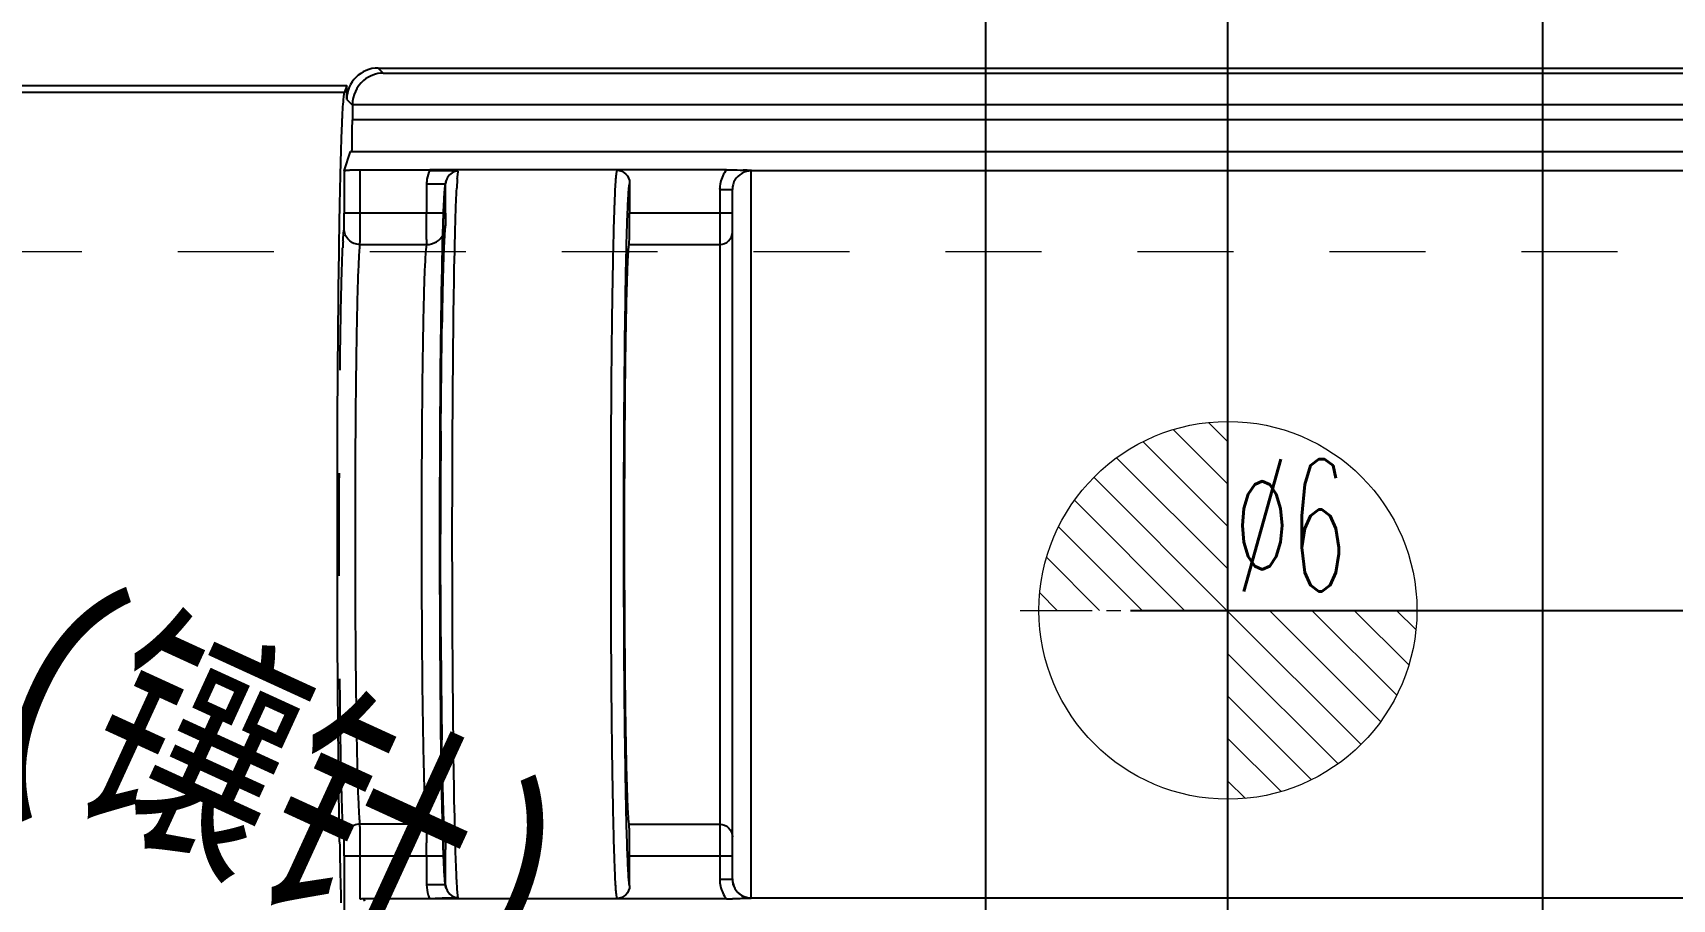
# Model space of a CAD drawing. Header units: millimetres. Extents: x 564 to 2602, y -1989 to 1042.
# Drawn here: x 840.83 to 866.86, y -668.39 to -654.63 of the extents above; entities that cross this region are included whole.
import ezdxf
from ezdxf.enums import TextEntityAlignment as Align

# ---------------------------------------------------------------- set-up
doc = ezdxf.new("R2010")
doc.units = ezdxf.units.MM
doc.header["$LTSCALE"] = 16.335
doc.header["$PDMODE"] = 3
doc.header["$PDSIZE"] = 0.3125
doc.linetypes.add('CENTER', pattern=[0.6, 0.375, -0.075, 0.075, -0.075])
doc.linetypes.add('HIDDEN', pattern=[0.2, 0.1, -0.1])
doc.layers.get('0').update_dxf_attribs({"linetype": 'CONTINUOUS'})
doc.layers.get('Defpoints').update_dxf_attribs({"linetype": 'CONTINUOUS'})
for name, color, linetype, lineweight in [('cool', 153, 'HIDDEN', 9), ('dim', 82, 'CONTINUOUS', 9), ('epin', 13, 'CONTINUOUS', 9)]:
    doc.layers.add(name, color=color, linetype=linetype, lineweight=lineweight)
doc.layers.add('DEFAULT_2', color=8, linetype='HIDDEN')
doc.styles.get("Standard").update_dxf_attribs({"font": 'txt', "width": 0.8})
doc.styles.add('TXT05', font='txt.shx', dxfattribs={"width": 0.5, "bigfont": 'gbcbig.shx'})
doc.dimstyles.get("Standard").update_dxf_attribs({"dimtxt": 0.15625, "dimasz": 0.1875, "dimexe": 0.125, "dimexo": 0.0625, "dimtad": 0, "dimtih": 1, "dimtoh": 1, "dimdsep": 46, "dimtxsty": 'Standard', "dimcen": 0.09, "dimadec": 0, "dimazin": 0, "dimtp": 0.01, "dimtm": 0.01, "dimtfac": 1, "dimtofl": 0, "dimtmove": 0, "dimatfit": 3, "dimfxl": 0, "dimtolj": 1, "dimarcsym": 0})

# ---------------------------------------------------------------- blocks, each defined once
blk = doc.blocks.new('epin_ejp_6')
at = {"layer": 'epin'}
h = blk.add_hatch(dxfattribs=at)
h.set_pattern_fill('_ANSI31', color=123, scale=0.15, angle=90, style=0)
h.set_pattern_definition([(135, (-859.8076, 663.80536), (-0.3367596, -0.3367596), [])])
h.paths.add_polyline_path([(0, 3, 0.414214), (-3, 0), (0, 0)])
h.paths.add_polyline_path([(3, 0), (0, 0), (0, -3, 0.414214)])
at = {"layer": 'epin', "color": 1, "linetype": 'CENTER', "ltscale": 0.186593}
for p, q in [((0, -3.3), (0, 3.3)), ((-3.3, 0), (3.3, 0))]:
    blk.add_line(p, q, dxfattribs=at)
at = {"layer": 'epin'}
blk.add_circle((0, 0), 3, dxfattribs=at)
at = {"layer": 'epin', "color": 6, "style": 'TXT05', "width": 0.5}
blk.add_text('%%c6', height=2.1, dxfattribs=at).set_placement((0.995, 1.35), align=Align.MIDDLE)
blk = doc.blocks.new('*D155')
at = {"color": 6, "linetype": 'Continuous', "lineweight": -2}
blk.add_line((848.917, -668.92), (851.644, -670.171), dxfattribs=at)
at = {"color": 6}
blk.add_solid([(851.852, -669.716), (851.435, -670.625), (854.371, -671.421)], dxfattribs=at)
at = {"layer": 'Defpoints', "color": 0}
for p in [(854.371, -671.421), (857.552, -672.88)]:
    blk.add_point(p, dxfattribs=at)
at = {"color": 4, "insert": (840.178, -664.914), "char_height": 3, "attachment_point": 5, "rotation": 335.3673}
blk.add_mtext('\\A1;∅3.50(镶针)', dxfattribs=at)
blk = doc.blocks.new('*D188')
at = {"layer": 'Defpoints', "color": 0}
for p in [(858.262, -663.805), (994.221, -663.805), (827.808, -740.305)]:
    blk.add_point(p, dxfattribs=at)
at = {"layer": 'dim', "color": 6, "linetype": 'Continuous', "lineweight": -2}
blk.add_line((858.262, -663.805), (994.221, -663.805), dxfattribs=at)
at = {"layer": 'dim', "color": 4, "insert": (998.054, -663.805), "char_height": 2.5, "attachment_point": 5}
blk.add_mtext('\\A1;76.50', dxfattribs=at)
blk = doc.blocks.new('*D189')
at = {"layer": 'Defpoints', "color": 0}
for p in [(857.808, -644.805), (994.221, -644.805), (827.808, -740.305)]:
    blk.add_point(p, dxfattribs=at)
at = {"layer": 'dim', "color": 6, "linetype": 'Continuous', "lineweight": -2}
blk.add_line((857.808, -644.805), (994.221, -644.805), dxfattribs=at)
at = {"layer": 'dim', "color": 4, "insert": (998.054, -644.805), "char_height": 2.5, "attachment_point": 5}
blk.add_mtext('\\A1;95.50', dxfattribs=at)
blk = doc.blocks.new('*D190')
at = {"layer": 'Defpoints', "color": 0}
for p in [(962.551, -639.805), (994.375, -639.805), (827.808, -740.305)]:
    blk.add_point(p, dxfattribs=at)
at = {"layer": 'dim', "color": 6, "linetype": 'Continuous', "lineweight": -2}
blk.add_line((962.551, -639.805), (994.375, -639.805), dxfattribs=at)
at = {"layer": 'dim', "color": 4, "insert": (998.542, -639.805), "char_height": 2.5, "attachment_point": 5}
blk.add_mtext('\\A1;100.50', dxfattribs=at)
blk = doc.blocks.new('*D193')
at = {"layer": 'Defpoints', "color": 0}
for p in [(848.319, -609.288), (855.962, -671.724), (827.808, -740.305)]:
    blk.add_point(p, dxfattribs=at)
at = {"layer": 'dim', "color": 6, "linetype": 'Continuous', "lineweight": -2}
for p, q in [((848.319, -613.288), (848.319, -609.288)), ((855.962, -617.288), (848.319, -613.288)), ((855.962, -671.724), (855.962, -617.288))]:
    blk.add_line(p, q, dxfattribs=at)
at = {"layer": 'dim', "color": 4, "insert": (848.319, -605.621), "char_height": 2.5, "attachment_point": 5, "rotation": 90}
blk.add_mtext('\\A1;28.15', dxfattribs=at)
blk = doc.blocks.new('*D194')
at = {"layer": 'Defpoints', "color": 0}
for p in [(859.808, -609.288), (859.808, -718.405), (827.808, -740.305)]:
    blk.add_point(p, dxfattribs=at)
at = {"layer": 'dim', "color": 6, "linetype": 'Continuous', "lineweight": -2}
blk.add_line((859.808, -718.405), (859.808, -609.288), dxfattribs=at)
at = {"layer": 'dim', "color": 4, "insert": (859.808, -605.621), "char_height": 2.5, "attachment_point": 5, "rotation": 90}
blk.add_mtext('\\A1;32.00', dxfattribs=at)
blk = doc.blocks.new('*D195')
at = {"layer": 'Defpoints', "color": 0}
for p in [(854.902, -609.288), (857.808, -640.405), (827.808, -740.305)]:
    blk.add_point(p, dxfattribs=at)
at = {"layer": 'dim', "color": 6, "linetype": 'Continuous', "lineweight": -2}
for p, q in [((854.902, -613.288), (854.902, -609.288)), ((857.808, -617.288), (854.902, -613.288)), ((857.808, -640.405), (857.808, -617.288))]:
    blk.add_line(p, q, dxfattribs=at)
at = {"layer": 'dim', "color": 4, "insert": (854.902, -605.788), "char_height": 2.5, "attachment_point": 5, "rotation": 90}
blk.add_mtext('\\A1;30.00', dxfattribs=at)
blk = doc.blocks.new('*D196')
at = {"layer": 'Defpoints', "color": 0}
for p in [(864.808, -609.288), (864.808, -676.405), (827.808, -740.305)]:
    blk.add_point(p, dxfattribs=at)
at = {"layer": 'dim', "color": 6, "linetype": 'Continuous', "lineweight": -2}
blk.add_line((864.808, -676.405), (864.808, -609.288), dxfattribs=at)
at = {"layer": 'dim', "color": 4, "insert": (864.808, -605.621), "char_height": 2.5, "attachment_point": 5, "rotation": 90}
blk.add_mtext('\\A1;37.00', dxfattribs=at)
blk = doc.blocks.new('*D197')
at = {"layer": 'Defpoints', "color": 0}
for p in [(878.083, -609.288), (878.083, -681.703), (827.808, -740.305)]:
    blk.add_point(p, dxfattribs=at)
at = {"layer": 'dim', "color": 6, "linetype": 'Continuous', "lineweight": -2}
blk.add_line((878.083, -681.703), (878.083, -609.288), dxfattribs=at)
at = {"layer": 'dim', "color": 4, "insert": (878.083, -605.455), "char_height": 2.5, "attachment_point": 5, "rotation": 90}
blk.add_mtext('\\A1;50.28', dxfattribs=at)
blk = doc.blocks.new('*D198')
at = {"layer": 'Defpoints', "color": 0}
for p in [(890.808, -609.288), (890.808, -732.405), (827.808, -740.305)]:
    blk.add_point(p, dxfattribs=at)
at = {"layer": 'dim', "color": 6, "linetype": 'Continuous', "lineweight": -2}
blk.add_line((890.808, -732.405), (890.808, -609.288), dxfattribs=at)
at = {"layer": 'dim', "color": 4, "insert": (890.808, -605.621), "char_height": 2.5, "attachment_point": 5, "rotation": 90}
blk.add_mtext('\\A1;63.00', dxfattribs=at)
blk = doc.blocks.new('*D199')
at = {"layer": 'Defpoints', "color": 0}
for p in [(923.808, -609.288), (923.808, -732.405), (827.808, -740.305)]:
    blk.add_point(p, dxfattribs=at)
at = {"layer": 'dim', "color": 6, "linetype": 'Continuous', "lineweight": -2}
blk.add_line((923.808, -732.405), (923.808, -609.288), dxfattribs=at)
at = {"layer": 'dim', "color": 4, "insert": (923.808, -605.621), "char_height": 2.5, "attachment_point": 5, "rotation": 90}
blk.add_mtext('\\A1;96.00', dxfattribs=at)
blk = doc.blocks.new('*D200')
at = {"layer": 'Defpoints', "color": 0}
for p in [(951.808, -609.288), (951.808, -734.405), (827.808, -740.305)]:
    blk.add_point(p, dxfattribs=at)
at = {"layer": 'dim', "color": 6, "linetype": 'Continuous', "lineweight": -2}
blk.add_line((951.808, -734.405), (951.808, -609.288), dxfattribs=at)
at = {"layer": 'dim', "color": 4, "insert": (951.808, -604.955), "char_height": 2.5, "attachment_point": 5, "rotation": 90}
blk.add_mtext('\\A1;124.00', dxfattribs=at)
blk = doc.blocks.new('*D201')
at = {"layer": 'Defpoints', "color": 0}
for p in [(930.348, -609.288), (925.808, -659.405), (827.808, -740.305)]:
    blk.add_point(p, dxfattribs=at)
at = {"layer": 'dim', "color": 6, "linetype": 'Continuous', "lineweight": -2}
for p, q in [((930.348, -613.288), (930.348, -609.288)), ((925.808, -617.288), (930.348, -613.288)), ((925.808, -659.405), (925.808, -617.288))]:
    blk.add_line(p, q, dxfattribs=at)
at = {"layer": 'dim', "color": 4, "insert": (930.348, -605.621), "char_height": 2.5, "attachment_point": 5, "rotation": 90}
blk.add_mtext('\\A1;98.00', dxfattribs=at)
blk = doc.blocks.new('*D202')
at = {"layer": 'Defpoints', "color": 0}
for p in [(896.808, -609.288), (896.808, -659.405), (827.808, -740.305)]:
    blk.add_point(p, dxfattribs=at)
at = {"layer": 'dim', "color": 6, "linetype": 'Continuous', "lineweight": -2}
blk.add_line((896.808, -659.405), (896.808, -609.288), dxfattribs=at)
at = {"layer": 'dim', "color": 4, "insert": (896.808, -605.621), "char_height": 2.5, "attachment_point": 5, "rotation": 90}
blk.add_mtext('\\A1;69.00', dxfattribs=at)
blk = doc.blocks.new('*D203')
at = {"layer": 'Defpoints', "color": 0}
for p in [(960.808, -609.288), (960.808, -635.997), (827.808, -740.305)]:
    blk.add_point(p, dxfattribs=at)
at = {"layer": 'dim', "color": 6, "linetype": 'Continuous', "lineweight": -2}
blk.add_line((960.808, -635.997), (960.808, -609.288), dxfattribs=at)
at = {"layer": 'dim', "color": 4, "insert": (960.808, -604.955), "char_height": 2.5, "attachment_point": 5, "rotation": 90}
blk.add_mtext('\\A1;133.00', dxfattribs=at)

msp = doc.modelspace()

# ---------------------------------------------------------------- linework, layer by layer
at = {"color": 7, "linetype": 'Continuous'}
for p, q in [((846.319, -655.192), (846.398, -655.271)), ((846.319, -655.192), (870.129, -655.192)), ((846.398, -655.271), (870.05, -655.271)), ((809.796, -655.468), (845.819, -655.468)), ((830.014, -655.574), (845.784, -655.574)), ((845.819, -655.468), (845.784, -655.574)), ((845.819, -655.692), (845.819, -655.468)), ((845.819, -655.692), (845.907, -655.779)), ((845.907, -655.771), (870.55, -655.771)), ((845.907, -655.779), (845.907, -656.016)), ((869.82, -656.016), (845.907, -656.016)), ((845.779, -656.822), (845.88, -656.519)), ((845.88, -656.519), (868.779, -656.519)), ((845.779, -656.822), (845.779, -657.495)), ((846.03, -656.809), (847.135, -656.809)), ((846.031, -657.495), (846.031, -656.809)), ((847.287, -656.809), (847.135, -656.809)), ((847.594, -656.809), (847.287, -656.809)), ((851.848, -656.809), (847.594, -656.809)), ((852.241, -668.378), (852.241, -656.825)), ((868.677, -656.825), (852.241, -656.825)), ((847.086, -657.031), (847.086, -657.495)), ((847.086, -657.031), (847.387, -657.031)), ((847.394, -656.979), (847.387, -657.031)), ((850.309, -657.018), (850.309, -657.495)), ((851.739, -657.121), (851.739, -668.075)), ((851.739, -657.121), (851.94, -657.121)), ((851.94, -668.075), (851.94, -657.126)), ((847.355, -657.495), (845.779, -657.495)), ((851.94, -657.495), (850.309, -657.495)), ((846.027, -657.995), (847.083, -657.995)), ((850.301, -657.995), (851.739, -657.995)), ((845.705, -667.484), (845.701, -667.208)), ((847.083, -667.201), (846.027, -667.201)), ((850.301, -667.201), (851.739, -667.201)), ((845.779, -667.702), (845.779, -668.677)), ((845.779, -667.702), (847.355, -667.702)), ((846.031, -668.393), (846.031, -667.702)), ((847.086, -667.702), (847.086, -668.166)), ((850.309, -668.179), (850.309, -667.702)), ((850.309, -667.702), (851.94, -667.702)), ((851.739, -668.075), (851.94, -668.075)), ((847.387, -668.166), (847.086, -668.166)), ((847.387, -668.166), (847.394, -668.218)), ((852.241, -668.372), (868.677, -668.372)), ((847.394, -668.388), (846.085, -668.388)), ((851.847, -668.388), (847.594, -668.388))]:
    msp.add_line(p, q, dxfattribs=at)
for centre, radius, start, end in [((847.353, -660.06), 3.241, 85.8194, 87.4029), ((851.543, -672.84), 16.037, 87.5036, 87.9649), ((855.261, -657.51), 7.708, 176.3628, 176.9395), ((852.382, -657.327), 4.823, 175.551, 176.3591), ((852.244, -657.122), 0.506, 167.2486, 179.9774), ((795.317, -657.503), 50.714, 359.741, 0.0085), ((779.809, -657.496), 67.277, 359.79907, 0.00076), ((881.065, -658.784), 33.735, 177.7749, 178.4051), ((855.874, -658.506), 10.131, 176.8305, 177.3995), ((815.478, -657.623), 31.607, 359.474, 359.8021), ((917.368, -659.774), 70.051, 178.42209, 178.85194), ((909.849, -665.602), 62.53, 181.1299, 181.60805), ((930.411, -666.068), 84.718, 180.95796, 181.61307), ((780.971, -667.698), 66.115, 359.99678, 0.17282), ((876.316, -666.571), 28.983, 181.5525, 182.2811), ((847.602, -668.164), 0.516, 198.2992, 205.1472), ((847.142, -645.33), 23.05, 269.9807, 270.1978), ((852.243, -668.075), 0.505, 205.5565, 218.3184), ((846.085, -668.69), 0.302, 90.0104, 100.391), ((851.846, -661.541), 6.847, 270.013, 270.8202)]:
    msp.add_arc(centre, radius, start, end, dxfattribs=at)
for centre, major_axis, ratio, start_param, end_param in [((846.319, -655.692), (-0.354, 0.354), 0.999695, -0.785246, 0.785246), ((845.898, -656.016), (0, 0.503), 0.017455, -3.141593, -1.570796)]:
    msp.add_ellipse(centre, major_axis=major_axis, ratio=ratio, start_param=start_param, end_param=end_param, dxfattribs=at)
for points, knots in [([(846.398, -655.271), (846.286, -655.273), (846.029, -655.368), (845.907, -655.631), (845.907, -655.771)], [0, 0, 0, 0, 0.444301, 1, 1, 1, 1]), ([(845.695, -658.191), (845.7, -657.842), (845.708, -657.348), (845.722, -656.73), (845.733, -656.36), (845.745, -656.059), (845.755, -655.83), (845.769, -655.677), (845.775, -655.599), (845.784, -655.574)], [0, 0, 0, 0, 0.399795, 0.566332, 0.708014, 0.823374, 0.911029, 0.970074, 1, 1, 1, 1]), ([(845.779, -656.822), (845.78, -656.82), (845.789, -656.819), (845.802, -656.816), (845.826, -656.814), (845.871, -656.811), (845.94, -656.809), (845.999, -656.809), (846.03, -656.809)], [0, 0, 0, 0, 0.024359, 0.083695, 0.176865, 0.30093, 0.622795, 1, 1, 1, 1]), ([(847.135, -656.817), (847.169, -656.817), (847.291, -656.818), (847.413, -656.819), (847.5, -656.823)], [0, 0, 0, 0, 0.283736, 1, 1, 1, 1]), ([(847.573, -656.953), (847.575, -656.939), (847.579, -656.897), (847.582, -656.854), (847.589, -656.828)], [0, 0, 0, 0, 0.35193, 1, 1, 1, 1]), ([(850.108, -656.817), (850.105, -656.818), (850.102, -656.831), (850.097, -656.851), (850.093, -656.889), (850.088, -656.938), (850.083, -657.001), (850.076, -657.112), (850.069, -657.283), (850.06, -657.526), (850.052, -657.818), (850.044, -658.155), (850.034, -658.686), (850.023, -659.437), (850.014, -660.421), (850.009, -661.489), (850.008, -662.224), (850.008, -662.598)], [0, 0, 0, 0, 0.001699, 0.005652, 0.011942, 0.020573, 0.031536, 0.044817, 0.078189, 0.120345, 0.170915, 0.22941, 0.29526, 0.4465, 0.618801, 0.80577, 1, 1, 1, 1]), ([(850.106, -656.813), (850.158, -656.813), (850.264, -656.86), (850.309, -656.966), (850.309, -657.018)], [0, 0, 0, 0, 0.501564, 1, 1, 1, 1]), ([(851.848, -656.809), (851.872, -656.809), (851.96, -656.809), (852.048, -656.811), (852.112, -656.814)], [0, 0, 0, 0, 0.26683, 1, 1, 1, 1]), ([(852.241, -656.825), (852.189, -656.825), (852.083, -656.853), (852.006, -656.93), (851.98, -656.975)], [0, 0, 0, 0, 0.500148, 1, 1, 1, 1]), ([(847.367, -657.227), (847.368, -657.213), (847.371, -657.162), (847.375, -657.111), (847.379, -657.075)], [0, 0, 0, 0, 0.285939, 1, 1, 1, 1]), ([(847.541, -657.715), (847.543, -657.654), (847.549, -657.448), (847.556, -657.243), (847.564, -657.099)], [0, 0, 0, 0, 0.299577, 1, 1, 1, 1]), ([(850.309, -657.018), (850.306, -657.019), (850.303, -657.031), (850.299, -657.05), (850.295, -657.084), (850.288, -657.153), (850.28, -657.271), (850.272, -657.448), (850.264, -657.673), (850.256, -657.942), (850.248, -658.254), (850.239, -658.747), (850.229, -659.445), (850.22, -660.363), (850.214, -661.362), (850.212, -662.406), (850.213, -663.457), (850.217, -664.477), (850.225, -665.428), (850.236, -666.276), (850.249, -666.99), (850.262, -667.489), (850.274, -667.801), (850.282, -667.966), (850.291, -668.081), (850.297, -668.142), (850.302, -668.163)], [0, 0, 0, 0, 0.000812, 0.0027, 0.005708, 0.009836, 0.021435, 0.037421, 0.057632, 0.081888, 0.109982, 0.141641, 0.214493, 0.297784, 0.388487, 0.483285, 0.57872, 0.671314, 0.75768, 0.834678, 0.899497, 0.949761, 0.968856, 0.983667, 0.994077, 1, 1, 1, 1]), ([(847.355, -657.474), (847.356, -657.451), (847.36, -657.369), (847.364, -657.286), (847.367, -657.227)], [0, 0, 0, 0, 0.282341, 1, 1, 1, 1]), ([(845.775, -657.745), (845.777, -657.737), (845.777, -657.71), (845.78, -657.626), (845.779, -657.551), (845.779, -657.495)], [0, 0, 0, 0, 0.102568, 0.324892, 1, 1, 1, 1]), ([(850.301, -657.996), (850.304, -657.979), (850.304, -657.924), (850.308, -657.818), (850.309, -657.668), (850.309, -657.555), (850.309, -657.495)], [0, 0, 0, 0, 0.102618, 0.324993, 0.638605, 1, 1, 1, 1]), ([(845.758, -657.946), (845.76, -657.923), (845.764, -657.856), (845.768, -657.789), (845.775, -657.745)], [0, 0, 0, 0, 0.34075, 1, 1, 1, 1]), ([(846.027, -657.996), (845.963, -657.995), (845.83, -657.942), (845.776, -657.809), (845.775, -657.745)], [0, 0, 0, 0, 0.500811, 1, 1, 1, 1]), ([(846.027, -657.995), (846.029, -657.968), (846.028, -657.88), (846.03, -657.792), (846.03, -657.732)], [0, 0, 0, 0, 0.312623, 1, 1, 1, 1]), ([(847.083, -657.995), (847.138, -657.995), (847.244, -657.966), (847.319, -657.888), (847.344, -657.846)], [0, 0, 0, 0, 0.531105, 1, 1, 1, 1]), ([(847.084, -657.913), (847.084, -657.923), (847.084, -657.951), (847.084, -657.978), (847.083, -657.995)], [0, 0, 0, 0, 0.376593, 1, 1, 1, 1]), ([(847.494, -662.598), (847.494, -661.67), (847.501, -660.042), (847.522, -658.414), (847.541, -657.715)], [0, 0, 0, 0, 0.570622, 1, 1, 1, 1]), ([(851.739, -657.995), (851.79, -657.995), (851.897, -657.953), (851.94, -657.846), (851.94, -657.795)], [0, 0, 0, 0, 0.500854, 1, 1, 1, 1]), ([(845.701, -667.208), (845.677, -665.725), (845.662, -662.719), (845.674, -659.713), (845.695, -658.191)], [0, 0, 0, 0, 0.493603, 1, 1, 1, 1]), ([(845.733, -658.673), (845.735, -658.611), (845.74, -658.402), (845.747, -658.193), (845.753, -658.046)], [0, 0, 0, 0, 0.295522, 1, 1, 1, 1]), ([(846.027, -657.996), (846.02, -658.034), (846.012, -658.145), (846.006, -658.255), (846.003, -658.326)], [0, 0, 0, 0, 0.354367, 1, 1, 1, 1]), ([(847.083, -657.995), (847.073, -658.048), (847.064, -658.206), (847.048, -658.513), (847.037, -658.959), (847.025, -659.527), (847.016, -660.199), (847.007, -661.235), (847.002, -662.598), (847.007, -663.962), (847.016, -664.998), (847.025, -665.67), (847.037, -666.238), (847.048, -666.684), (847.064, -666.991), (847.073, -667.148), (847.083, -667.201)], [0, 0, 0, 0, 0.017548, 0.051335, 0.100273, 0.162693, 0.236514, 0.319236, 0.5, 0.680764, 0.763487, 0.837308, 0.899727, 0.948665, 0.982455, 1, 1, 1, 1]), ([(850.301, -667.201), (850.292, -667.148), (850.284, -666.99), (850.27, -666.683), (850.259, -666.237), (850.248, -665.669), (850.24, -664.997), (850.231, -663.962), (850.227, -662.598), (850.231, -661.235), (850.24, -660.2), (850.248, -659.528), (850.259, -658.959), (850.27, -658.514), (850.284, -658.207), (850.292, -658.049), (850.301, -657.996)], [0, 0, 0, 0, 0.017528, 0.051324, 0.100263, 0.162704, 0.236523, 0.319248, 0.5, 0.680752, 0.763477, 0.837296, 0.899737, 0.948676, 0.982472, 1, 1, 1, 1]), ([(846.003, -658.326), (845.992, -658.558), (845.978, -659.126), (845.955, -660.551), (845.946, -662.599), (845.955, -664.648), (845.978, -666.072), (845.992, -666.639), (846.003, -666.872)], [0, 0, 0, 0, 0.081712, 0.199408, 0.500072, 0.800696, 0.918347, 1, 1, 1, 1]), ([(847.297, -662.617), (847.297, -662.219), (847.3, -660.803), (847.31, -659.388), (847.331, -658.371)], [0, 0, 0, 0, 0.281472, 1, 1, 1, 1]), ([(847.331, -666.835), (847.325, -666.544), (847.303, -665.139), (847.297, -663.732), (847.297, -662.617)], [0, 0, 0, 0, 0.206602, 1, 1, 1, 1]), ([(847.541, -667.481), (847.522, -666.783), (847.501, -665.155), (847.494, -663.527), (847.494, -662.598)], [0, 0, 0, 0, 0.429378, 1, 1, 1, 1]), ([(850.008, -662.598), (850.008, -662.973), (850.009, -663.708), (850.014, -664.775), (850.023, -665.76), (850.034, -666.511), (850.044, -667.042), (850.052, -667.379), (850.06, -667.671), (850.069, -667.914), (850.076, -668.085), (850.083, -668.196), (850.088, -668.259), (850.093, -668.308), (850.097, -668.345), (850.102, -668.366), (850.105, -668.379), (850.108, -668.38)], [0, 0, 0, 0, 0.19423, 0.381199, 0.553501, 0.704741, 0.770591, 0.829086, 0.879656, 0.921812, 0.955184, 0.968464, 0.979427, 0.988058, 0.994349, 0.998301, 1, 1, 1, 1]), ([(845.753, -667.15), (845.751, -667.108), (845.743, -666.899), (845.737, -666.69), (845.733, -666.524)], [0, 0, 0, 0, 0.203168, 1, 1, 1, 1]), ([(846.003, -666.872), (846.006, -666.943), (846.012, -667.053), (846.02, -667.163), (846.027, -667.201)], [0, 0, 0, 0, 0.645655, 1, 1, 1, 1]), ([(845.775, -667.451), (845.769, -667.415), (845.762, -667.315), (845.756, -667.214), (845.753, -667.15)], [0, 0, 0, 0, 0.362266, 1, 1, 1, 1]), ([(846.027, -667.201), (845.963, -667.201), (845.83, -667.255), (845.776, -667.388), (845.775, -667.452)], [0, 0, 0, 0, 0.500818, 1, 1, 1, 1]), ([(846.029, -667.284), (846.029, -667.273), (846.028, -667.246), (846.028, -667.218), (846.027, -667.201)], [0, 0, 0, 0, 0.376526, 1, 1, 1, 1]), ([(846.031, -667.702), (846.031, -667.661), (846.031, -667.522), (846.03, -667.382), (846.029, -667.284)], [0, 0, 0, 0, 0.291313, 1, 1, 1, 1]), ([(847.083, -667.201), (847.085, -667.232), (847.084, -667.332), (847.085, -667.431), (847.086, -667.499)], [0, 0, 0, 0, 0.313027, 1, 1, 1, 1]), ([(847.083, -667.201), (847.138, -667.201), (847.244, -667.231), (847.32, -667.309), (847.344, -667.351)], [0, 0, 0, 0, 0.531024, 1, 1, 1, 1]), ([(850.309, -667.702), (850.309, -667.641), (850.309, -667.529), (850.308, -667.379), (850.304, -667.273), (850.304, -667.218), (850.301, -667.201)], [0, 0, 0, 0, 0.361393, 0.675004, 0.897381, 1, 1, 1, 1]), ([(851.739, -667.201), (851.79, -667.201), (851.896, -667.244), (851.94, -667.35), (851.94, -667.402)], [0, 0, 0, 0, 0.500855, 1, 1, 1, 1]), ([(845.779, -667.702), (845.779, -667.645), (845.78, -667.57), (845.777, -667.487), (845.777, -667.46), (845.775, -667.451)], [0, 0, 0, 0, 0.67522, 0.897476, 1, 1, 1, 1]), ([(847.564, -668.098), (847.562, -668.057), (847.552, -667.852), (847.546, -667.646), (847.541, -667.481)], [0, 0, 0, 0, 0.19945, 1, 1, 1, 1]), ([(847.367, -667.971), (847.366, -667.953), (847.362, -667.871), (847.358, -667.789), (847.356, -667.725)], [0, 0, 0, 0, 0.217072, 1, 1, 1, 1]), ([(847.379, -668.122), (847.378, -668.111), (847.373, -668.061), (847.37, -668.01), (847.367, -667.971)], [0, 0, 0, 0, 0.218117, 1, 1, 1, 1]), ([(847.589, -668.369), (847.581, -668.34), (847.574, -668.248), (847.567, -668.158), (847.564, -668.098)], [0, 0, 0, 0, 0.336103, 1, 1, 1, 1]), ([(851.94, -668.071), (851.94, -668.123), (851.968, -668.229), (852.045, -668.306), (852.09, -668.332)], [0, 0, 0, 0, 0.499851, 1, 1, 1, 1]), ([(851.94, -668.075), (851.94, -668.127), (851.967, -668.231), (852.042, -668.308), (852.086, -668.334)], [0, 0, 0, 0, 0.501037, 1, 1, 1, 1]), ([(847.589, -668.369), (847.563, -668.371), (847.441, -668.378), (847.319, -668.379), (847.222, -668.379)], [0, 0, 0, 0, 0.209506, 1, 1, 1, 1]), ([(847.394, -668.218), (847.393, -668.211), (847.385, -668.179), (847.382, -668.147), (847.379, -668.122)], [0, 0, 0, 0, 0.22417, 1, 1, 1, 1]), ([(850.309, -668.179), (850.309, -668.23), (850.265, -668.336), (850.16, -668.382), (850.108, -668.382)], [0, 0, 0, 0, 0.498762, 1, 1, 1, 1]), ([(850.302, -668.163), (850.303, -668.165), (850.304, -668.17), (850.306, -668.178), (850.309, -668.179)], [0, 0, 0, 0, 0.389071, 1, 1, 1, 1]), ([(852.241, -668.378), (852.219, -668.379), (852.119, -668.383), (852.02, -668.386), (851.944, -668.387)], [0, 0, 0, 0, 0.229463, 1, 1, 1, 1])]:
    msp.add_open_spline(points, degree=3, knots=knots, dxfattribs=at)
for points in [[(847.135, -656.813), (847.114, -656.858), (847.099, -656.906), (847.092, -656.956)], [(847.589, -656.828), (847.523, -656.828), (847.453, -656.873), (847.418, -656.929)], [(851.847, -656.809), (851.801, -656.867), (851.767, -656.937), (851.751, -657.01)], [(847.092, -656.956), (847.088, -656.981), (847.086, -657.006), (847.086, -657.031)], [(847.379, -657.075), (847.381, -657.059), (847.383, -657.043), (847.385, -657.027)], [(847.385, -657.027), (847.387, -657.011), (847.39, -656.995), (847.394, -656.979)], [(847.418, -656.929), (847.408, -656.945), (847.4, -656.962), (847.395, -656.979)], [(851.983, -656.965), (851.956, -657.012), (851.94, -657.067), (851.94, -657.121)], [(851.739, -668.075), (851.739, -668.15), (851.756, -668.226), (851.788, -668.293)], [(847.086, -668.166), (847.086, -668.22), (847.095, -668.275), (847.112, -668.326)], [(847.395, -668.218), (847.41, -668.266), (847.445, -668.311), (847.487, -668.338)], [(847.487, -668.338), (847.517, -668.357), (847.553, -668.369), (847.589, -668.369)], [(852.086, -668.334), (852.132, -668.362), (852.187, -668.378), (852.241, -668.378)], [(852.09, -668.332), (852.136, -668.358), (852.189, -668.372), (852.241, -668.372)]]:
    msp.add_open_spline(points, degree=3, dxfattribs=at)
at = {"layer": 'cool', "ltscale": 0.932966}
msp.add_line((684.638, -658.105), (970.978, -658.105), dxfattribs=at)
at = {"layer": 'DEFAULT_2', "color": 8, "linetype": 'HIDDEN'}
for p, q in [((847.387, -657.495), (847.387, -657.033)), ((847.355, -657.495), (847.387, -657.495)), ((847.38, -657.747), (847.384, -657.695)), ((847.378, -657.755), (847.38, -657.747)), ((847.326, -659.49), (847.335, -658.92)), ((847.315, -660.433), (847.326, -659.49)), ((847.309, -661.426), (847.315, -660.433)), ((847.307, -662.759), (847.309, -661.426)), ((847.31, -664.031), (847.307, -662.759)), ((847.319, -665.16), (847.31, -664.031)), ((847.328, -665.875), (847.319, -665.16)), ((847.339, -666.457), (847.328, -665.875)), ((847.347, -666.77), (847.339, -666.457)), ((847.355, -667.024), (847.347, -666.77)), ((847.379, -667.448), (847.384, -667.502)), ((847.379, -667.448), (847.379, -667.448)), ((847.355, -667.702), (847.387, -667.702)), ((847.387, -668.166), (847.387, -667.702)), ((846.085, -668.388), (846.098, -668.426)), ((847.594, -668.388), (847.394, -668.388))]:
    msp.add_line(p, q, dxfattribs=at)
for points in [[(847.335, -658.92), (847.347, -658.438), (847.353, -658.243), (847.358, -658.082), (847.364, -657.955), (847.37, -657.86), (847.375, -657.794), (847.378, -657.755)], [(847.379, -667.448), (847.378, -667.434), (847.374, -667.402), (847.371, -667.355), (847.367, -667.294), (847.363, -667.218), (847.359, -667.128), (847.355, -667.024)]]:
    msp.add_lwpolyline(points, dxfattribs=at)
msp.add_arc((837.404, -667.698), 9.983, 359.9794, 0.5507, dxfattribs=at)
for points, knots in [([(847.387, -668.166), (847.382, -668.146), (847.377, -668.089), (847.368, -667.98), (847.36, -667.824), (847.347, -667.525), (847.335, -667.047), (847.321, -666.361), (847.311, -665.542), (847.3, -664.273), (847.295, -662.598), (847.3, -660.924), (847.311, -659.655), (847.321, -658.836), (847.335, -658.15), (847.347, -657.672), (847.36, -657.373), (847.368, -657.217), (847.377, -657.109), (847.382, -657.053), (847.387, -657.033)], [0, 0, 0, 0, 0.005512, 0.015348, 0.029434, 0.047665, 0.095842, 0.158217, 0.23259, 0.316349, 0.500057, 0.683767, 0.76753, 0.841901, 0.90428, 0.95248, 0.970698, 0.984737, 0.994516, 1, 1, 1, 1]), ([(847.384, -657.695), (847.374, -657.752), (847.366, -657.92), (847.351, -658.247), (847.339, -658.722), (847.328, -659.327), (847.319, -660.043), (847.309, -661.146), (847.305, -662.598), (847.309, -664.051), (847.319, -665.154), (847.328, -665.87), (847.339, -666.475), (847.351, -666.95), (847.366, -667.277), (847.374, -667.445), (847.384, -667.501)], [0, 0, 0, 0, 0.017528, 0.051313, 0.100244, 0.162679, 0.236502, 0.319222, 0.499984, 0.680749, 0.763472, 0.837301, 0.899741, 0.948677, 0.982473, 1, 1, 1, 1]), ([(847.386, -657.659), (847.386, -657.664), (847.385, -657.676), (847.386, -657.688), (847.384, -657.695)], [0, 0, 0, 0, 0.377343, 1, 1, 1, 1]), ([(847.387, -657.495), (847.387, -657.511), (847.387, -657.566), (847.387, -657.62), (847.386, -657.659)], [0, 0, 0, 0, 0.288832, 1, 1, 1, 1]), ([(845.733, -666.524), (845.72, -665.948), (845.704, -664.64), (845.696, -662.598), (845.704, -660.557), (845.72, -659.248), (845.733, -658.673)], [0, 0, 0, 0, 0.219923, 0.500003, 0.780082, 1, 1, 1, 1]), ([(847.384, -667.501), (847.386, -667.512), (847.385, -667.546), (847.387, -667.579), (847.387, -667.602)], [0, 0, 0, 0, 0.312286, 1, 1, 1, 1])]:
    msp.add_open_spline(points, degree=3, knots=knots, dxfattribs=at)
for points in [[(847.344, -657.846), (847.361, -657.816), (847.374, -657.782), (847.38, -657.747)], [(847.344, -667.351), (847.361, -667.381), (847.373, -667.414), (847.379, -667.448)]]:
    msp.add_open_spline(points, degree=3, dxfattribs=at)

# ---------------------------------------------------------------- block references
at = {"layer": 'epin'}
msp.add_blockref('epin_ejp_6', (859.808, -663.805), dxfattribs=at)

# ---------------------------------------------------------------- dimensions: what is measured, and where the dimension line sits
dim = msp.add_diameter_dim_2p(p1=(857.552, -672.88), p2=(854.371, -671.421), text='<>(镶针)', dimstyle='Standard', override={"dimtxt": 3, "dimasz": 3, "dimexe": 0, "dimexo": 0, "dimgap": 0, "dimtih": 0, "dimtoh": 0, "dimzin": 0, "dimcen": 0, "dimclrd": 6, "dimclre": 6, "dimclrt": 4, "dimadec": 2, "dimtp": 0, "dimtm": 0, "dimfxl": 1.25, "dimtzin": 0})
dim.commit()
dim.dimension.update_dxf_attribs({"geometry": '*D155', "text_midpoint": (840.178, -664.914)})
at = {"layer": 'dim'}
for feature_location, offset, dtype, origin, picture, middle in [((951.808, -734.405), (0, 125.117), 1, (827.808, -740.305), '*D200', (951.808, -604.955)), ((960.808, -635.997), (0, 26.709), 1, (827.808, -740.305), '*D203', (960.808, -604.955)), ((878.08261217, -681.702878789), (0, 72.414785199), 1, (827.80761217, -740.305356683), '*D197', (878.08261217, -605.454760257)), ((855.962, -671.724), (-7.643, 62.435), 1, (827.808, -740.305), '*D193', (848.319, -605.621)), ((859.808, -718.405), (0, 109.117), 1, (827.808, -740.305), '*D194', (859.808, -605.621)), ((864.808, -676.405), (0, 67.117), 1, (827.808, -740.305), '*D196', (864.808, -605.621)), ((890.808, -732.405), (0, 123.117), 1, (827.808, -740.305), '*D198', (890.808, -605.621)), ((923.808, -732.405), (0, 123.117), 1, (827.808, -740.305), '*D199', (923.808, -605.621)), ((925.808, -659.405), (4.54, 50.117), 1, (827.808, -740.305), '*D201', (930.348, -605.621)), ((896.808, -659.405), (0, 50.117), 1, (827.808, -740.305), '*D202', (896.808, -605.621)), ((857.808, -640.405), (-2.906, 31.117), 1, (827.808, -740.305), '*D195', (854.902, -605.788)), ((962.551, -639.805), (31.825, 0), 0, (827.808, -740.305), '*D190', (998.542, -639.805)), ((857.808, -644.805), (136.413, 0), 0, (827.808, -740.305), '*D189', (998.054, -644.805)), ((858.262, -663.805), (135.959, 0), 0, (827.808, -740.305), '*D188', (998.054, -663.805))]:
    dim = msp.add_ordinate_dim(feature_location=feature_location, offset=offset, dtype=dtype, origin=origin, dimstyle='Standard', override={"dimtxt": 2.5, "dimasz": 2, "dimexe": 0, "dimexo": 0, "dimgap": 0, "dimtih": 0, "dimtoh": 0, "dimzin": 0, "dimcen": 0, "dimclrd": 6, "dimclre": 6, "dimclrt": 4, "dimadec": 2, "dimtp": 0, "dimtm": 0, "dimfxl": 1.25, "dimtzin": 0}, dxfattribs=at)
    dim.commit()
    dim.dimension.update_dxf_attribs({"geometry": picture, "text_midpoint": middle})

doc.saveas('drawing.dxf')
